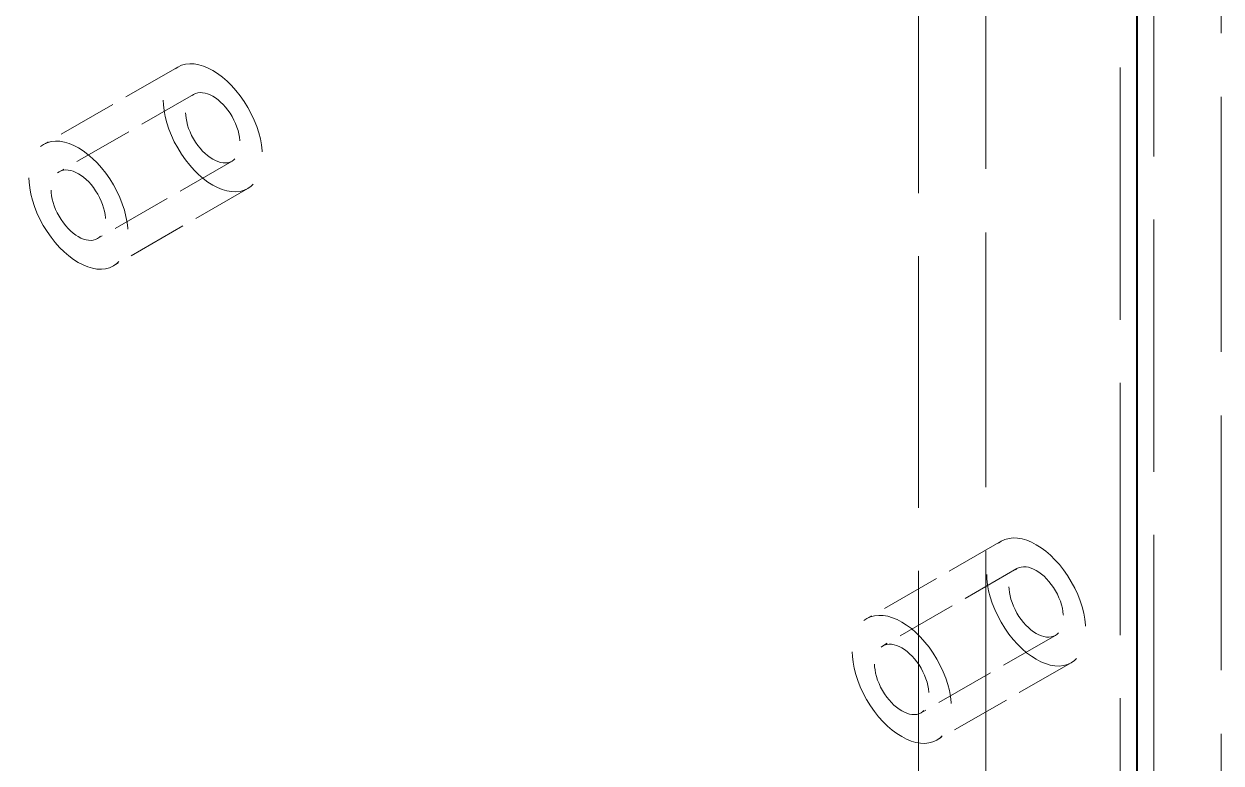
# Model space of a CAD drawing. Header units: millimetres. Extents: x 0 to 2378, y 0 to 1682.
# Drawn here: x 2204.82 to 2224.97, y 1432.69 to 1445.13 of the extents above; entities that cross this region are included whole.
import ezdxf

# ---------------------------------------------------------------- set-up
doc = ezdxf.new("R2010")
doc.units = ezdxf.units.MM
doc.header["$LTSCALE"] = 2
doc.linetypes.add('DASHED', pattern=[0.2067, 0.1654, -0.0413])
doc.layers.add('가려진 것(ISO)', color=2, linetype='DASHED', lineweight=18)
doc.layers.add('가시적인 것(ISO)', color=3, linetype='Continuous', lineweight=40)

msp = doc.modelspace()

# ---------------------------------------------------------------- linework, layer by layer
at = {"layer": '가려진 것(ISO)', "ltscale": 12.965651}
for p, q in [((2224.9653, 1465.3366), (2224.9653, 1355.7853)), ((2221.0055, 1463.0563), (2221.0055, 1353.505))]:
    msp.add_line(p, q, dxfattribs=at)
at = {"layer": '가려진 것(ISO)', "ltscale": 12.83912}
for p, q in [((2223.8339, 1463.0626), (2223.8339, 1350.2411)), ((2223.2682, 1349.9153), (2223.2682, 1462.7368))]:
    msp.add_line(p, q, dxfattribs=at)
at = {"layer": '가려진 것(ISO)', "ltscale": 12.810837}
msp.add_line((2219.8741, 1462.4022), (2219.8741, 1354.159), dxfattribs=at)
at = {"layer": '가려진 것(ISO)', "ltscale": 3.047415}
for p, q in [((2207.4059, 1444.4003), (2205.1431, 1443.0973)), ((2207.6712, 1443.9396), (2205.4084, 1442.6366)), ((2208.3183, 1442.8159), (2206.0556, 1441.5128)), ((2208.5836, 1442.3552), (2206.3208, 1441.0522)), ((2221.2652, 1436.4193), (2219.0024, 1435.1163)), ((2221.5305, 1435.9586), (2219.2677, 1434.6556)), ((2222.1776, 1434.8348), (2219.9149, 1433.5318)), ((2222.4429, 1434.3741), (2220.1801, 1433.0711))]:
    msp.add_line(p, q, dxfattribs=at)
at = {"layer": '가려진 것(ISO)', "ltscale": 7.060761}
for centre in [(2207.9947, 1443.3777), (2205.732, 1442.0747), (2221.854, 1435.3967), (2219.5913, 1434.0937)]:
    msp.add_ellipse(centre, major_axis=(0.5889, -1.0226), ratio=0.5780931, dxfattribs=at)
at = {"layer": '가려진 것(ISO)', "ltscale": 3.879783}
for centre in [(2207.9947, 1443.3777), (2205.732, 1442.0747), (2221.854, 1435.3967), (2219.5913, 1434.0937)]:
    msp.add_ellipse(centre, major_axis=(0.3236, -0.5619), ratio=0.5780931, dxfattribs=at)
at = {"layer": '가시적인 것(ISO)'}
msp.add_line((2223.5511, 1340.2803), (2223.5511, 1466.1825), dxfattribs=at)

doc.saveas('drawing.dxf')
